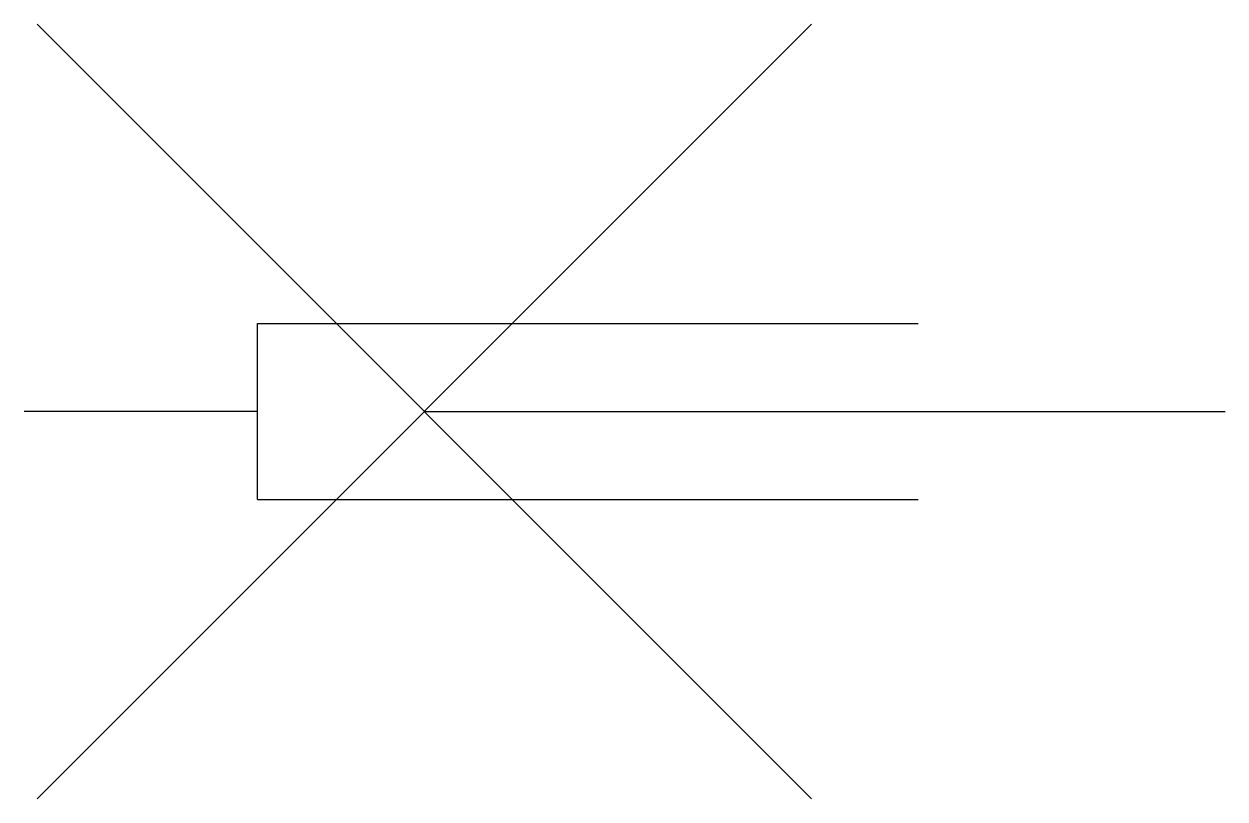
# Model space of a CAD drawing. Extents: x -5.7 to 11.4, y -5.5 to 5.5.
import ezdxf

# ---------------------------------------------------------------- set-up
doc = ezdxf.new("R2010")
doc.units = 0

msp = doc.modelspace()

# ---------------------------------------------------------------- linework, layer by layer
for p, q in [((-2.37, 1.25), (7.014, 1.25)), ((-2.37, -1.25), (-2.37, 1.25)), ((-2.37, 0), (-5.687, 0)), ((0, 0), (11.375, 0)), ((-2.37, -1.25), (7.014, -1.25))]:
    msp.add_line(p, q)
for points in [[(5.5, 5.5), (-5.5, -5.5)], [(-5.5, 5.5), (5.5, -5.5)]]:
    msp.add_lwpolyline(points)

doc.saveas('drawing.dxf')
